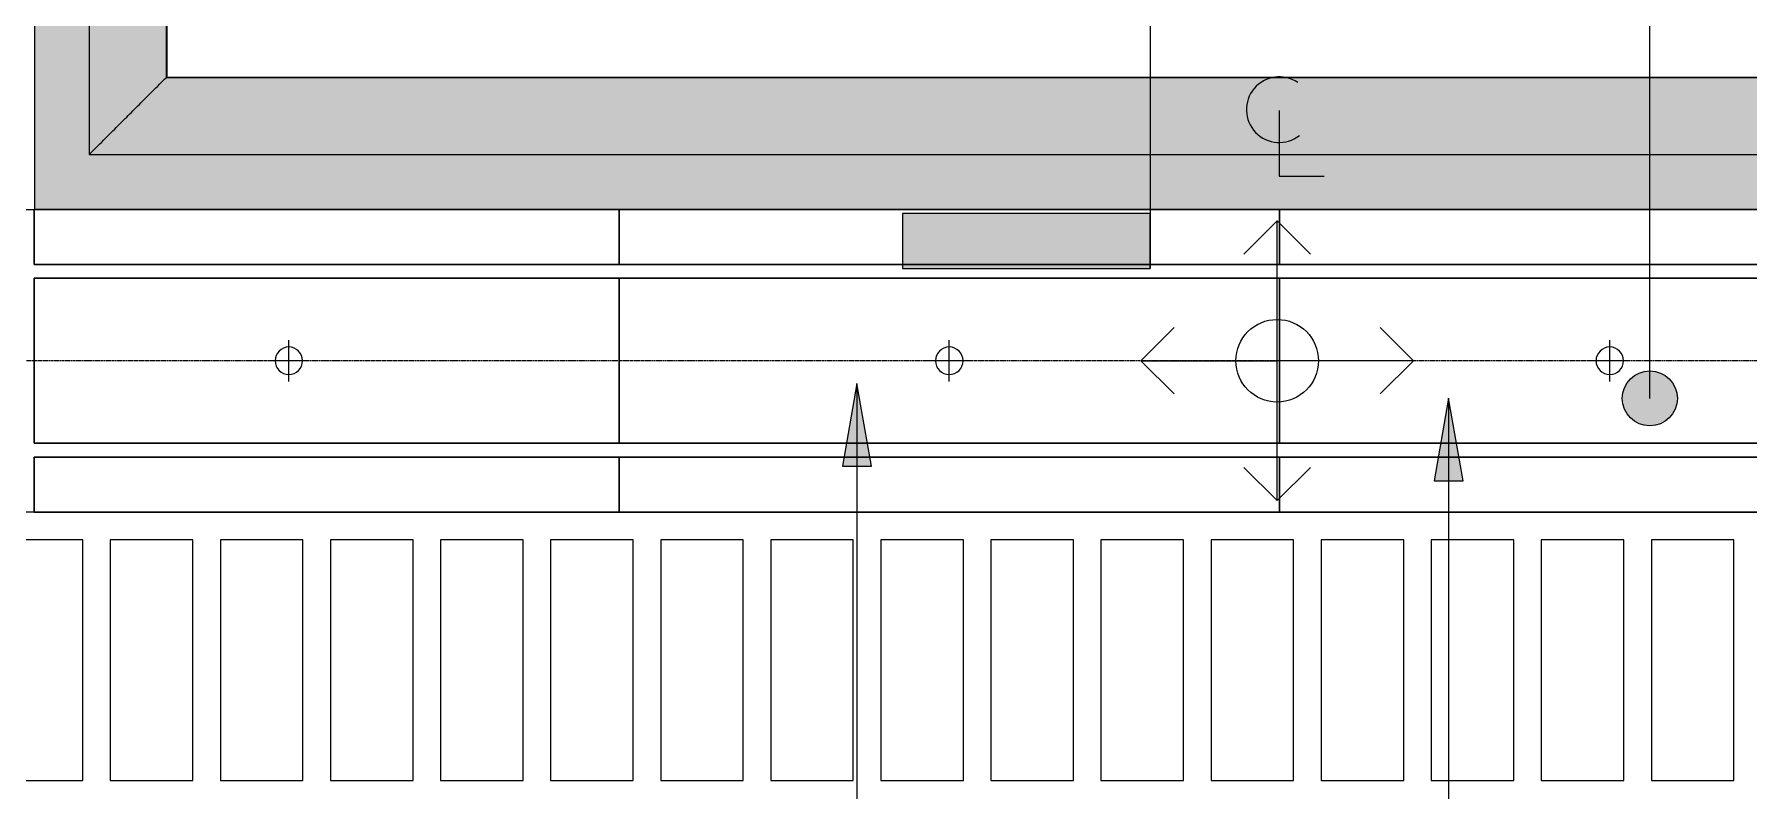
# Model space of a CAD drawing. Header units: millimetres. Extents: x -794334 to -714814, y -17806 to 22403.
# Drawn here: x -777707 to -771477, y 2016 to 4766 of the extents above; entities that cross this region are included whole.
import ezdxf
from ezdxf.xclip import XClip

# ---------------------------------------------------------------- set-up
doc = ezdxf.new("R2010")
doc.units = ezdxf.units.MM
doc.header["$XCLIPFRAME"] = 0
doc.linetypes.add('DPA_Grid _ Level 100', pattern=[10, 5.5, -1.6, 1.3, -1.6])
doc.layers.add('000 - WIPEOUT', color=250, linetype='Continuous')
doc.layers.add('A11_ALU.SOLID SHEET', color=2, linetype='Continuous')
for name, color, linetype, lineweight in [('A-ANNO-NOTE', 3, 'Continuous', 25), ('A-DETL-GENF', 2, 'Continuous', 9), ('A-GENM', 1, 'Continuous', 9), ('A-GLAZ-CURT', 2, 'Continuous', 9), ('A-ROOM-IDEN', 3, 'Continuous', 25), ('E-LITE-EQPM', 2, 'Continuous', 9), ('G-ANNO-TEXT', 3, 'Continuous', 9), ('S-GRID', 251, 'Continuous', 9)]:
    doc.layers.add(name, color=color, linetype=linetype, lineweight=lineweight)

# ---------------------------------------------------------------- blocks, each defined once
blk = doc.blocks.new('M_Centreline - Centreline-12570908-4252-01 ENLARGED CONCOURSE LEVEL - REFLECTED CEILING PLAN - SHEET 3')
at = {"layer": 'A-ANNO-NOTE', "lineweight": 18}
for p, q in [((-0.011, 0.592), (-0.011, -1.789)), ((-0.011, -1.789), (1.619, -1.789))]:
    blk.add_line(p, q, dxfattribs=at)
blk.add_arc((-0.011, 0.627), 1.191, 55.77551, 308.03717, dxfattribs=at)
blk = doc.blocks.new('DPA_AN_Setting out - Center-8732820-4252-01 ENLARGED CONCOURSE LEVEL - REFLECTED CEILING PLAN - SHEET 3')
at = {"layer": 'A-ANNO-NOTE'}
for p, q in [((-1.206, 3.877), (0, 5.083)), ((1.206, 3.877), (0, 5.083)), ((0, 0), (0, 5.083)), ((-3.744, 1.206), (-4.95, 0)), ((3.744, 1.206), (4.95, 0)), ((-3.744, -1.206), (-4.95, 0)), ((-4.95, 0), (0, 0)), ((4.95, 0), (0, 0)), ((3.744, -1.206), (4.95, 0)), ((0, -5.083), (0, 0)), ((-1.206, -3.877), (0, -5.083)), ((1.206, -3.877), (0, -5.083))]:
    blk.add_line(p, q, dxfattribs=at)
blk.add_circle((0, 0), 1.5, dxfattribs=at)
blk = doc.blocks.new('DPA_AN_Section Line - UP-Left-16261063-4252-01 ENLARGED CONCOURSE LEVEL - REFLECTED CEILING PLAN - SHEET 3')
at = {"layer": 'A-ANNO-NOTE', "lineweight": 9}
blk.add_hatch(color=256, dxfattribs=at).paths.add_polyline_path([(85, -9), (83, -9), (83, 0), (85, 0)])
blk.add_line((7.5, 0), (85, 0), dxfattribs=at)
at = {"layer": 'A-ANNO-NOTE', "lineweight": 18}
for p, q in [((85, 0), (83, 0)), ((83, 0), (83, -9)), ((85, -9), (85, 0)), ((83, -9), (85, -9))]:
    blk.add_line(p, q, dxfattribs=at)
blk = doc.blocks.new('*U804')
at = {"layer": 'S-GRID', "linetype": 'DPA_Grid _ Level 100'}
blk.add_line((57942.9, 0), (-14128.9, 0), dxfattribs=at)
blk = doc.blocks.new('System Panel - DPA-AR_Metal Ceiling Rectangular Panel-13139266-4252-01 ENLARGED CONCOURSE LEVEL - REFLECTED CEILING PLAN - SHEET 3')
at = {"layer": 'A-GLAZ-CURT'}
for p, q in [((-786982.4, 4129), (-789107.4, 4129)), ((-789107.4, 4129), (-789107.4, 3929)), ((-789107.4, 3929), (-789107.4, 4129)), ((-789107.4, 4129), (-786982.4, 4129)), ((-786982.4, 3929), (-786982.4, 4129)), ((-786982.4, 4129), (-786982.4, 3929)), ((-789107.4, 3929), (-786982.4, 3929)), ((-786982.4, 3929), (-789107.4, 3929))]:
    blk.add_line(p, q, dxfattribs=at)
blk = doc.blocks.new('System Panel - DPA-AR_Metal Ceiling Rectangular Panel-13139259-4252-01 ENLARGED CONCOURSE LEVEL - REFLECTED CEILING PLAN - SHEET 3')
at = {"layer": 'A-GLAZ-CURT'}
for p, q in [((-735997.4, 4129), (-738397.4, 4129)), ((-738397.4, 4129), (-738397.4, 3929)), ((-738397.4, 3929), (-738397.4, 4129)), ((-738397.4, 4129), (-735997.4, 4129)), ((-735997.4, 3929), (-735997.4, 4129)), ((-735997.4, 4129), (-735997.4, 3929)), ((-738397.4, 3929), (-735997.4, 3929)), ((-735997.4, 3929), (-738397.4, 3929))]:
    blk.add_line(p, q, dxfattribs=at)
blk = doc.blocks.new('System Panel - DPA-AR_Metal Ceiling Rectangular Panel-13139320-4252-01 ENLARGED CONCOURSE LEVEL - REFLECTED CEILING PLAN - SHEET 3')
at = {"layer": 'A-GLAZ-CURT'}
for p, q in [((-786982.4, 3879), (-789107.4, 3879)), ((-789107.4, 3879), (-789107.4, 3279)), ((-789107.4, 3279), (-789107.4, 3879)), ((-789107.4, 3879), (-786982.4, 3879)), ((-786982.4, 3279), (-786982.4, 3879)), ((-786982.4, 3879), (-786982.4, 3279)), ((-789107.4, 3279), (-786982.4, 3279)), ((-786982.4, 3279), (-789107.4, 3279))]:
    blk.add_line(p, q, dxfattribs=at)
blk = doc.blocks.new('System Panel - DPA-AR_Metal Ceiling Rectangular Panel-V30-4252-01 ENLARGED CONCOURSE LEVEL - REFLECTED CEILING PLAN - SHEET 3')
at = {"layer": 'A-GLAZ-CURT'}
for p, q in [((-773182.4, 3879), (-775582.4, 3879)), ((-775582.4, 3879), (-775582.4, 3279)), ((-775582.4, 3279), (-775582.4, 3879)), ((-775582.4, 3879), (-773182.4, 3879)), ((-773182.4, 3279), (-773182.4, 3879)), ((-773182.4, 3879), (-773182.4, 3279)), ((-775582.4, 3279), (-773182.4, 3279)), ((-773182.4, 3279), (-775582.4, 3279))]:
    blk.add_line(p, q, dxfattribs=at)
blk = doc.blocks.new('Curved Concourse Ceiling5 - Curved Concourse Ceiling-12515229-4252-01 ENLARGED CONCOURSE LEVEL - REFLECTED CEILING PLAN - SHEET 3')
at = {"layer": 'A-GENM'}
h = blk.add_hatch(color=256, dxfattribs=at)
h.paths.add_polyline_path([(-768763.3, 4129), (-768657.5, 4129), (-768657.5, 9894), (-777707.5, 9894), (-777707.4, 4129), (-769849.3, 4129)])
h.paths.add_polyline_path([(-768857.5, 4329), (-777507.5, 4329), (-777507.5, 9694), (-768857.5, 9694), (-768857.5, 4419.9)])
for points in [[(-777507.5, 4329), (-777227.5, 4609), (-777227.5, 9414), (-777507.5, 9694), (-777507.5, 4367.5)], [(-773107.4, 4329), (-768857.5, 4329), (-769137.5, 4609), (-777227.5, 4609), (-777507.5, 4329), (-775279.4, 4329)]]:
    blk.add_hatch(color=256, dxfattribs=at).paths.add_polyline_path(points)
for p, q in [((-777507.5, 9694), (-777507.5, 4329)), ((-777507.5, 9694), (-777507.5, 4329)), ((-777227.5, 4609), (-777227.5, 9414)), ((-777227.5, 9414), (-777227.5, 4609)), ((-769137.5, 4609), (-777227.5, 4609)), ((-777227.5, 4609), (-769137.5, 4609)), ((-777507.5, 4329), (-768857.5, 4329)), ((-777507.5, 4329), (-768857.5, 4329)), ((-768657.5, 4129), (-777707.5, 4129)), ((-777707.5, 4129), (-768657.5, 4129))]:
    blk.add_line(p, q, dxfattribs=at)
blk.add_open_spline([(-777508, 4328.5), (-777495.6, 4340.9), (-777466.4, 4370.2), (-777427.3, 4409.2), (-777393.9, 4442.6), (-777371.8, 4464.7), (-777349.1, 4487.5), (-777325.7, 4510.8), (-777301.9, 4534.6), (-777269.5, 4567.1), (-777244.5, 4592.1), (-777227.5, 4609)], degree=3, knots=[0.5634623, 0.5634623, 0.5634623, 0.5634623, 0.6363636, 0.7272727, 0.7613636, 0.7954545, 0.8295455, 0.8636364, 0.8977273, 0.9318182, 1, 1, 1, 1], dxfattribs=at)
blk = doc.blocks.new('*U1029')
at = {"layer": 'A-GENM'}
blk.add_blockref('Curved Concourse Ceiling5 - Curved Concourse Ceiling-12515229-4252-01 ENLARGED CONCOURSE LEVEL - REFLECTED CEILING PLAN - SHEET 3', (778882.4, -3579), dxfattribs=at)
at = {"layer": 'A-GLAZ-CURT'}
for name, p in [('System Panel - DPA-AR_Metal Ceiling Rectangular Panel-13139266-4252-01 ENLARGED CONCOURSE LEVEL - REFLECTED CEILING PLAN - SHEET 3', (790282.4, -3579)), ('System Panel - DPA-AR_Metal Ceiling Rectangular Panel-13139259-4252-01 ENLARGED CONCOURSE LEVEL - REFLECTED CEILING PLAN - SHEET 3', (741697.3, -3579)), ('System Panel - DPA-AR_Metal Ceiling Rectangular Panel-13139259-4252-01 ENLARGED CONCOURSE LEVEL - REFLECTED CEILING PLAN - SHEET 3', (744097.3, -3579)), ('System Panel - DPA-AR_Metal Ceiling Rectangular Panel-13139320-4252-01 ENLARGED CONCOURSE LEVEL - REFLECTED CEILING PLAN - SHEET 3', (790282.4, -3579)), ('System Panel - DPA-AR_Metal Ceiling Rectangular Panel-V30-4252-01 ENLARGED CONCOURSE LEVEL - REFLECTED CEILING PLAN - SHEET 3', (778882.4, -3579)), ('System Panel - DPA-AR_Metal Ceiling Rectangular Panel-V30-4252-01 ENLARGED CONCOURSE LEVEL - REFLECTED CEILING PLAN - SHEET 3', (781282.4, -3579)), ('System Panel - DPA-AR_Metal Ceiling Rectangular Panel-13139266-4252-01 ENLARGED CONCOURSE LEVEL - REFLECTED CEILING PLAN - SHEET 3', (790282.4, -4479)), ('System Panel - DPA-AR_Metal Ceiling Rectangular Panel-13139259-4252-01 ENLARGED CONCOURSE LEVEL - REFLECTED CEILING PLAN - SHEET 3', (741697.3, -4479)), ('System Panel - DPA-AR_Metal Ceiling Rectangular Panel-13139259-4252-01 ENLARGED CONCOURSE LEVEL - REFLECTED CEILING PLAN - SHEET 3', (744097.3, -4479))]:
    blk.add_blockref(name, p, dxfattribs=at)
blk = doc.blocks.new('*U1230')
for points in [[(0, 0), (9050, 0), (9050, 5765), (0, 5765)], [(480, 480), (8570, 480), (8570, 5285), (480, 5285)]]:
    blk.add_lwpolyline(points, close=True)
blk = doc.blocks.new('*U1240')
at = {"color": 3}
for points in [[(-437.5, 13750), (437.5, 13750), (437.5, 13450), (-437.5, 13450)], [(-437.5, 13350), (437.5, 13350), (437.5, 13050), (-437.5, 13050)], [(-437.5, 12950), (437.5, 12950), (437.5, 12650), (-437.5, 12650)], [(-437.5, 12550), (437.5, 12550), (437.5, 12250), (-437.5, 12250)], [(-437.5, 12150), (437.5, 12150), (437.5, 11850), (-437.5, 11850)], [(-437.5, 11750), (437.5, 11750), (437.5, 11450), (-437.5, 11450)], [(-437.5, 11350), (437.5, 11350), (437.5, 11050), (-437.5, 11050)], [(-437.5, 10950), (437.5, 10950), (437.5, 10650), (-437.5, 10650)], [(-437.5, 10550), (437.5, 10550), (437.5, 10250), (-437.5, 10250)], [(-437.5, 10150), (437.5, 10150), (437.5, 9850), (-437.5, 9850)], [(-437.5, 9750), (437.5, 9750), (437.5, 9450), (-437.5, 9450)], [(-437.5, 9350), (437.5, 9350), (437.5, 9050), (-437.5, 9050)], [(-437.5, 8950), (437.5, 8950), (437.5, 8650), (-437.5, 8650)], [(-437.5, 8550), (437.5, 8550), (437.5, 8250), (-437.5, 8250)], [(-437.5, 8150), (437.5, 8150), (437.5, 7850), (-437.5, 7850)], [(-437.5, 7750), (437.5, 7750), (437.5, 7450), (-437.5, 7450)]]:
    blk.add_wipeout(points, dxfattribs=at).dxf.layer = '000 - WIPEOUT'
at = {"layer": 'A11_ALU.SOLID SHEET', "color": 0, "linetype": 'ByBlock'}
for points in [[(-437.5, 13450), (437.5, 13450), (437.5, 13750), (-437.5, 13750)], [(-437.5, 13050), (437.5, 13050), (437.5, 13350), (-437.5, 13350)], [(-437.5, 12650), (437.5, 12650), (437.5, 12950), (-437.5, 12950)], [(-437.5, 12250), (437.5, 12250), (437.5, 12550), (-437.5, 12550)], [(-437.5, 11850), (437.5, 11850), (437.5, 12150), (-437.5, 12150)], [(-437.5, 11450), (437.5, 11450), (437.5, 11750), (-437.5, 11750)], [(-437.5, 11050), (437.5, 11050), (437.5, 11350), (-437.5, 11350)], [(-437.5, 10650), (437.5, 10650), (437.5, 10950), (-437.5, 10950)], [(-437.5, 10250), (437.5, 10250), (437.5, 10550), (-437.5, 10550)], [(-437.5, 9850), (437.5, 9850), (437.5, 10150), (-437.5, 10150)], [(-437.5, 9450), (437.5, 9450), (437.5, 9750), (-437.5, 9750)], [(-437.5, 9050), (437.5, 9050), (437.5, 9350), (-437.5, 9350)], [(-437.5, 8650), (437.5, 8650), (437.5, 8950), (-437.5, 8950)], [(-437.5, 8250), (437.5, 8250), (437.5, 8550), (-437.5, 8550)], [(-437.5, 7850), (437.5, 7850), (437.5, 8150), (-437.5, 8150)], [(-437.5, 7450), (437.5, 7450), (437.5, 7750), (-437.5, 7750)]]:
    blk.add_lwpolyline(points, close=True, dxfattribs=at)
blk = doc.blocks.new('*U1630')
for points in [[(-4139.5, 6315), (-75674.9, 6315), (-75674.9, 550), (-4139.5, 550)], [(-33025.1, 550), (-23975.1, 550), (-23975.1, 6315), (-33025.1, 6315)], [(22690, -750), (19166.4, -750), (19116.4, -700), (18966.4, -550), (-101025.4, -550), (-101025.4, -6705), (-96300, -6705), (-96300, -7350), (-94497.6, -7350), (17250, -7350), (17250, -6850), (18300, -6850), (22690, -6850)]]:
    blk.add_lwpolyline(points, close=True)
blk.add_blockref('*U1230', (-33025.1, 550))
at = {"layer": 'A11_ALU.SOLID SHEET', "color": 0, "linetype": 'ByBlock', "rotation": 90}
blk.add_blockref('*U1240', (-19400, -1088), dxfattribs=at)
blk = doc.blocks.new('LGF_DL_SAA_LowPower_DL1a - LGF_DL_SAA_LowPower_DL1a-8832329-4150-01 CONCOURSE LEVEL - REFLECTED CEILING PLAN')
at = {"layer": 'A-DETL-GENF'}
for p, q in [((0, 75), (0, -75)), ((72.5, 0), (-72.5, 0))]:
    blk.add_line(p, q, dxfattribs=at)
blk.add_circle((0, 0), 50, dxfattribs=at)
blk = doc.blocks.new('C-1-PP19-AR-4150-01-B_20250901-115810_EXDOWNLIGHT')
at = {"layer": 'E-LITE-EQPM', "extrusion": (0, 0, -1), "rotation": 180}
for p in [(32100, 0), (29700, 0), (27300, 0)]:
    blk.add_blockref('LGF_DL_SAA_LowPower_DL1a - LGF_DL_SAA_LowPower_DL1a-8832329-4150-01 CONCOURSE LEVEL - REFLECTED CEILING PLAN', p, dxfattribs=at)

msp = doc.modelspace()

# ---------------------------------------------------------------- block references
at = {"layer": 'A11_ALU.SOLID SHEET'}
ref = msp.add_blockref('*U1630', (-744681.2, 3579), dxfattribs=at)
XClip(ref).set_block_clipping_path([(-45802.4668593339, -9620.0029952967), (23702.8690583039, 10334.9999958097)])

# ---------------------------------------------------------------- next in the draw order: hatches: boundary and pattern name
at = {"layer": 'A-ANNO-NOTE'}
msp.add_hatch(color=256, dxfattribs=at).paths.add_polyline_path([(-772568.1, 3442.4), (-772621, 3142.4), (-772515.2, 3142.4)])
at = {"layer": 'A-ROOM-IDEN'}
h = msp.add_hatch(color=256, dxfattribs=at)
edge = h.paths.add_edge_path()
edge.add_arc((-771836.8, 3442.2), 100, 0, 360)
at = {"layer": 'G-ANNO-TEXT'}
msp.add_hatch(color=7, dxfattribs=at).paths.add_polyline_path([(-774718.1, 3496.1), (-774770.9, 3196.1), (-774665.2, 3196.1)])

# ---------------------------------------------------------------- next in the draw order: linework, layer by layer
at = {"layer": 'A-ANNO-NOTE'}
for p, q in [((-772568.1, 3442.4), (-772621, 3142.4)), ((-772515.2, 3142.4), (-772568.1, 3442.4)), ((-772568.1, 3442.4), (-772568.1, -11249.3)), ((-772621, 3142.4), (-772515.2, 3142.4))]:
    msp.add_line(p, q, dxfattribs=at)
at = {"layer": 'A-ROOM-IDEN'}
msp.add_line((-771836.8, 3442.2), (-771836.8, 14386.2), dxfattribs=at)
msp.add_circle((-771836.8, 3442.2), 100, dxfattribs=at)
at = {"layer": 'G-ANNO-TEXT', "color": 10}
for p, q in [((-774718.1, 3496.1), (-774770.9, 3196.1)), ((-774665.2, 3196.1), (-774718.1, 3496.1)), ((-774718.1, 3496.1), (-774718.1, -11329.3)), ((-774770.9, 3196.1), (-774665.2, 3196.1))]:
    msp.add_line(p, q, dxfattribs=at)

# ---------------------------------------------------------------- next in the draw order: block references
for name in ['*U804', '*U1029']:
    msp.add_blockref(name, (-778882.4, 3579))
ref = msp.add_blockref('C-1-PP19-AR-4150-01-B_20250901-115810_EXDOWNLIGHT', (-744682.4, 3579))
XClip(ref).set_block_clipping_path([(-45801.3280238605, -9620.0029952967), (23704.0078937773, 10334.9999958097)])
at = {"layer": 'A-ANNO-NOTE', "xscale": 100, "yscale": 100, "zscale": 100, "rotation": 269.9999999999982}
msp.add_blockref('DPA_AN_Section Line - UP-Left-16261063-4252-01 ENLARGED CONCOURSE LEVEL - REFLECTED CEILING PLAN - SHEET 3', (-773652.5, 12414), dxfattribs=at)
at = {"layer": 'A-ANNO-NOTE', "xscale": 100, "yscale": 100, "zscale": 100}
for name, p in [('M_Centreline - Centreline-12570908-4252-01 ENLARGED CONCOURSE LEVEL - REFLECTED CEILING PLAN - SHEET 3', (-773182.4, 4429)), ('DPA_AN_Setting out - Center-8732820-4252-01 ENLARGED CONCOURSE LEVEL - REFLECTED CEILING PLAN - SHEET 3', (-773191, 3579))]:
    msp.add_blockref(name, p, dxfattribs=at)

doc.saveas('drawing.dxf')
